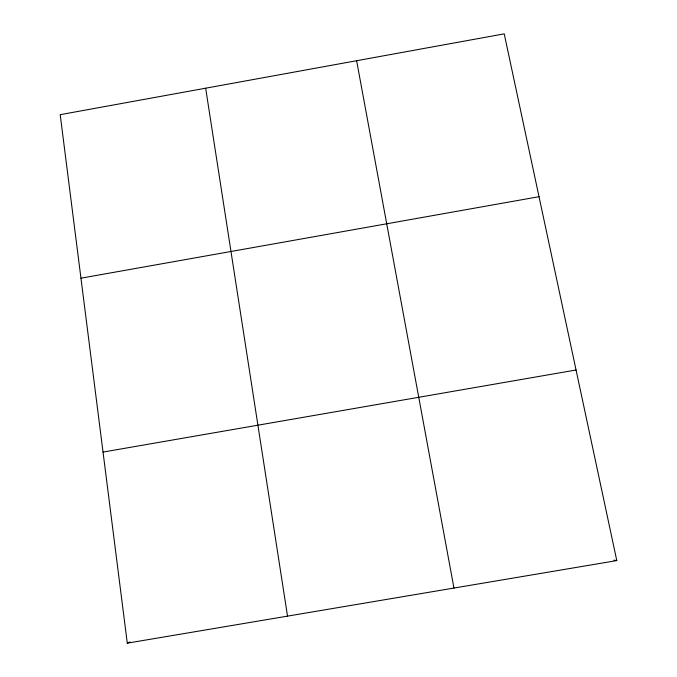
<?xml version="1.0" encoding="UTF-8"?>
<svg xmlns="http://www.w3.org/2000/svg" width="677" height="677" viewBox="0 0 677 677"><rect width="100%" height="100%" fill="white"/><g stroke="black" fill="none" stroke-linecap="round" stroke-linejoin="round"><path stroke-width="1.02" d="M127.284 643.15L616.798 560.59L504.221 33.85L60.202 114.675L127.284 643.15L129.95 641.974M80.961 278.179L539.027 196.694M103.031 452.067L576.059 369.997M613.904 560.184L616.798 560.59M356.618 60.718L453.954 588.059M205.656 88.196L287.522 616.129"/></g></svg>
